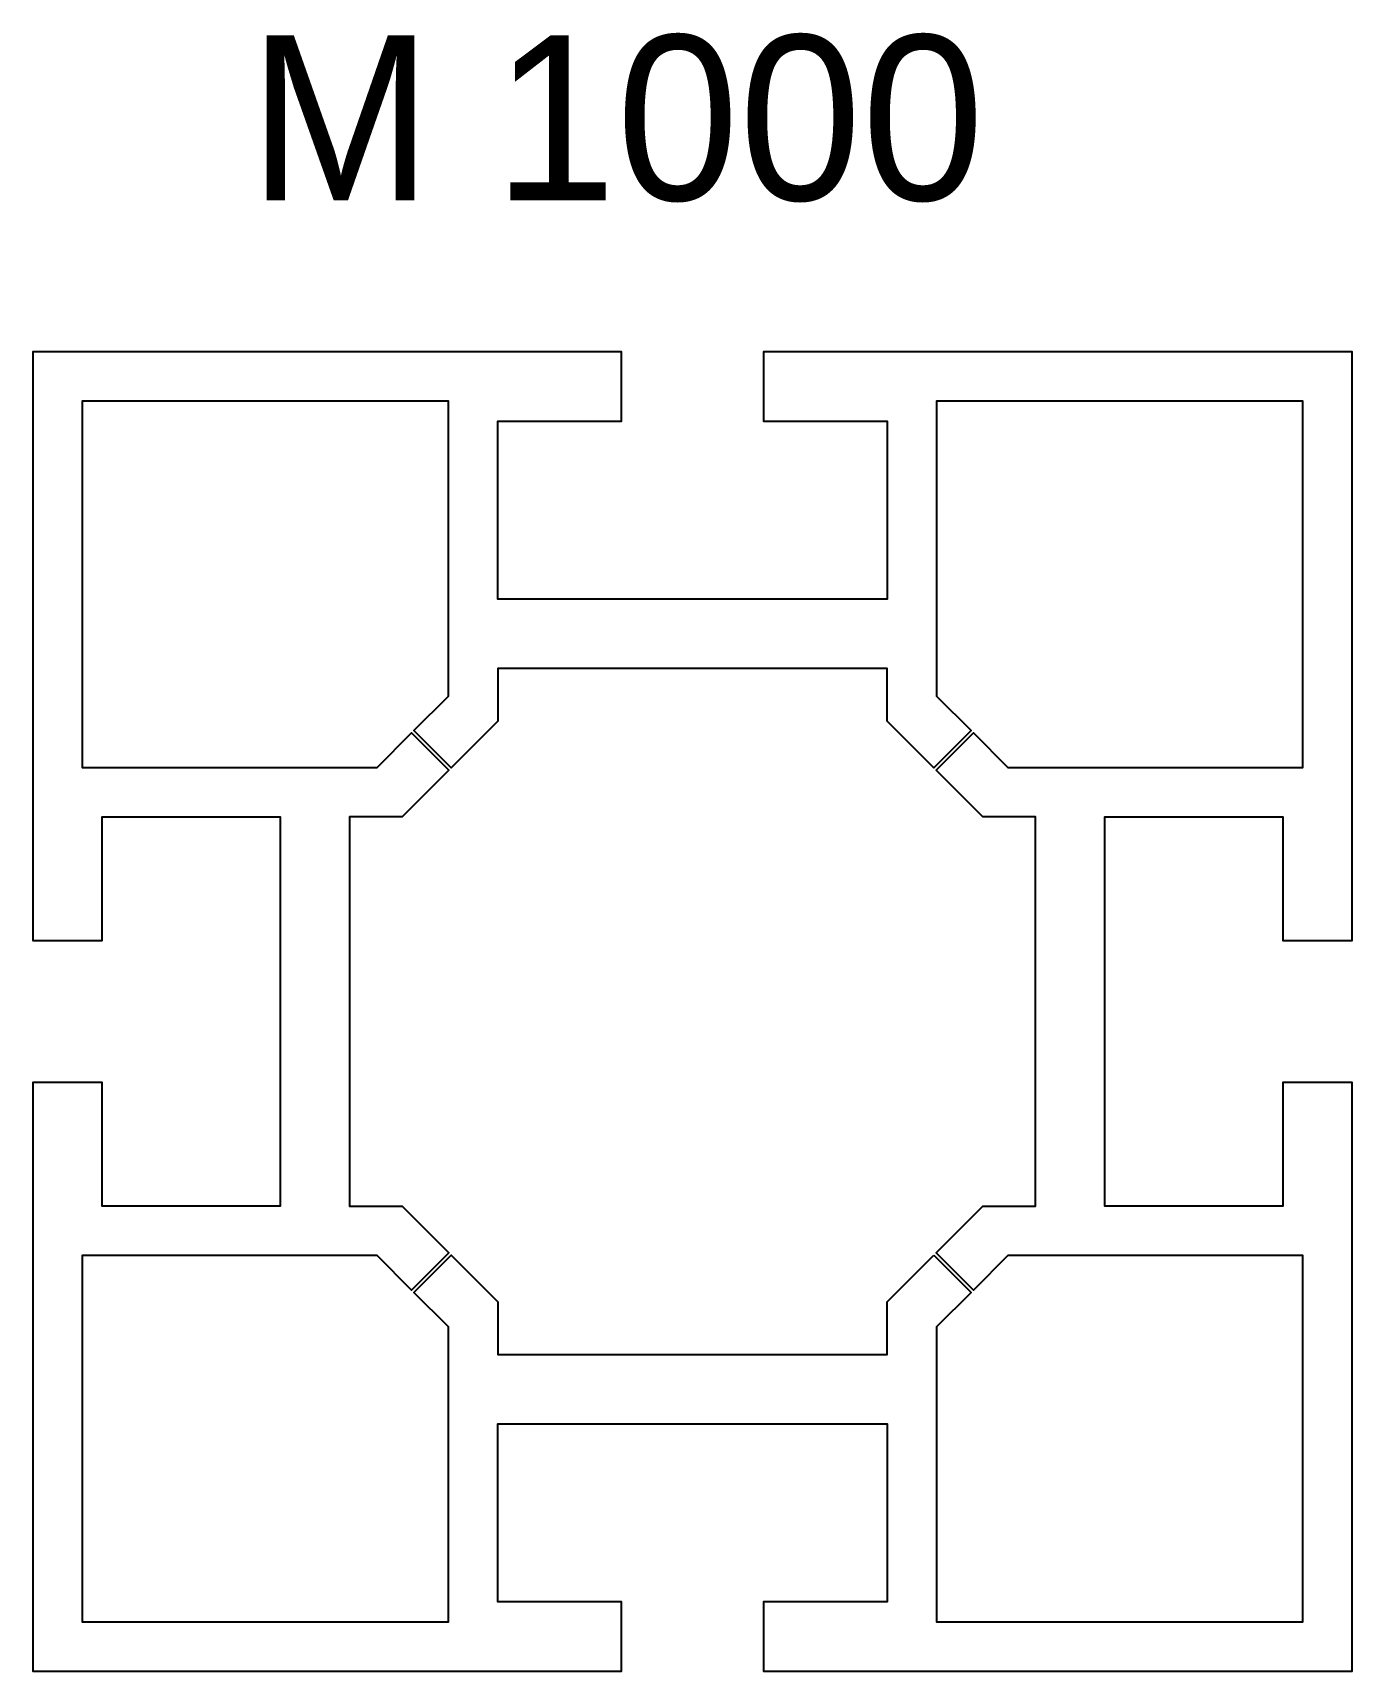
# Model space of a CAD drawing. Header units: millimetres. Extents: x -19.4 to 20.6, y -19.8 to 29.9.
import ezdxf

# ---------------------------------------------------------------- set-up
doc = ezdxf.new("R2010")
doc.units = ezdxf.units.MM
doc.header["$LTSCALE"] = 0.0125
doc.layers.add('Profil', color=7, linetype='Continuous')
doc.layers.add('Text_erfasst', color=3, linetype='Continuous')
doc.styles.add('gs25', font='gsimplex.shx', dxfattribs={"height": 25})

msp = doc.modelspace()

# ---------------------------------------------------------------- linework, layer by layer
at = {"layer": 'Profil'}
for points in [[(0.596, -12.301), (6.496, -12.301), (6.496, -17.701), (2.746, -17.701), (2.746, -19.801), (20.596, -19.801), (20.596, -1.951), (18.496, -1.951), (18.496, -5.701), (13.096, -5.701), (13.096, 0.199), (13.096, 6.099), (18.496, 6.099), (18.496, 2.349), (20.596, 2.349), (20.596, 20.199), (2.746, 20.199), (2.746, 18.099), (6.496, 18.099), (6.496, 12.699), (0.596, 12.699), (-5.304, 12.699), (-5.304, 18.099), (-1.554, 18.099), (-1.554, 20.199), (-19.404, 20.199), (-19.404, 2.349), (-17.304, 2.349), (-17.304, 6.099), (-11.904, 6.099), (-11.904, 0.199), (-11.904, -5.701), (-17.304, -5.701), (-17.304, -1.951), (-19.404, -1.951), (-19.404, -19.801), (-1.554, -19.801), (-1.554, -17.701), (-5.304, -17.701), (-5.304, -12.301)], [(7.911, -7.186), (9.042, -8.318), (7.996, -9.364), (7.996, -18.301), (19.096, -18.301), (19.096, -7.201), (10.159, -7.201), (9.113, -8.247), (7.982, -7.116), (9.396, -5.701), (10.996, -5.701), (10.996, 0.199), (10.996, 6.099), (9.396, 6.099), (7.982, 7.514), (9.113, 8.645), (10.159, 7.599), (19.096, 7.599), (19.096, 18.699), (7.996, 18.699), (7.996, 9.762), (9.042, 8.716), (7.911, 7.584), (6.496, 8.999), (6.496, 10.599), (0.596, 10.599), (-5.304, 10.599), (-5.304, 8.999), (-6.718, 7.584), (-7.85, 8.716), (-6.804, 9.762), (-6.804, 18.699), (-17.904, 18.699), (-17.904, 7.599), (-8.966, 7.599), (-7.92, 8.645), (-6.789, 7.514), (-8.204, 6.099), (-9.804, 6.099), (-9.804, 0.199), (-9.804, -5.701), (-8.204, -5.701), (-6.789, -7.116), (-7.92, -8.247), (-8.966, -7.201), (-17.904, -7.201), (-17.904, -18.301), (-6.804, -18.301), (-6.804, -9.364), (-7.85, -8.318), (-6.718, -7.186), (-5.304, -8.601), (-5.304, -10.201), (0.596, -10.201), (6.496, -10.201), (6.496, -8.601)]]:
    msp.add_lwpolyline(points, close=True, dxfattribs=at)

# ---------------------------------------------------------------- texts
at = {"layer": 'Text_erfasst', "style": 'gs25'}
msp.add_text('M 1000', height=5, dxfattribs=at).set_placement((-12.859, 24.795))

doc.saveas('drawing.dxf')
